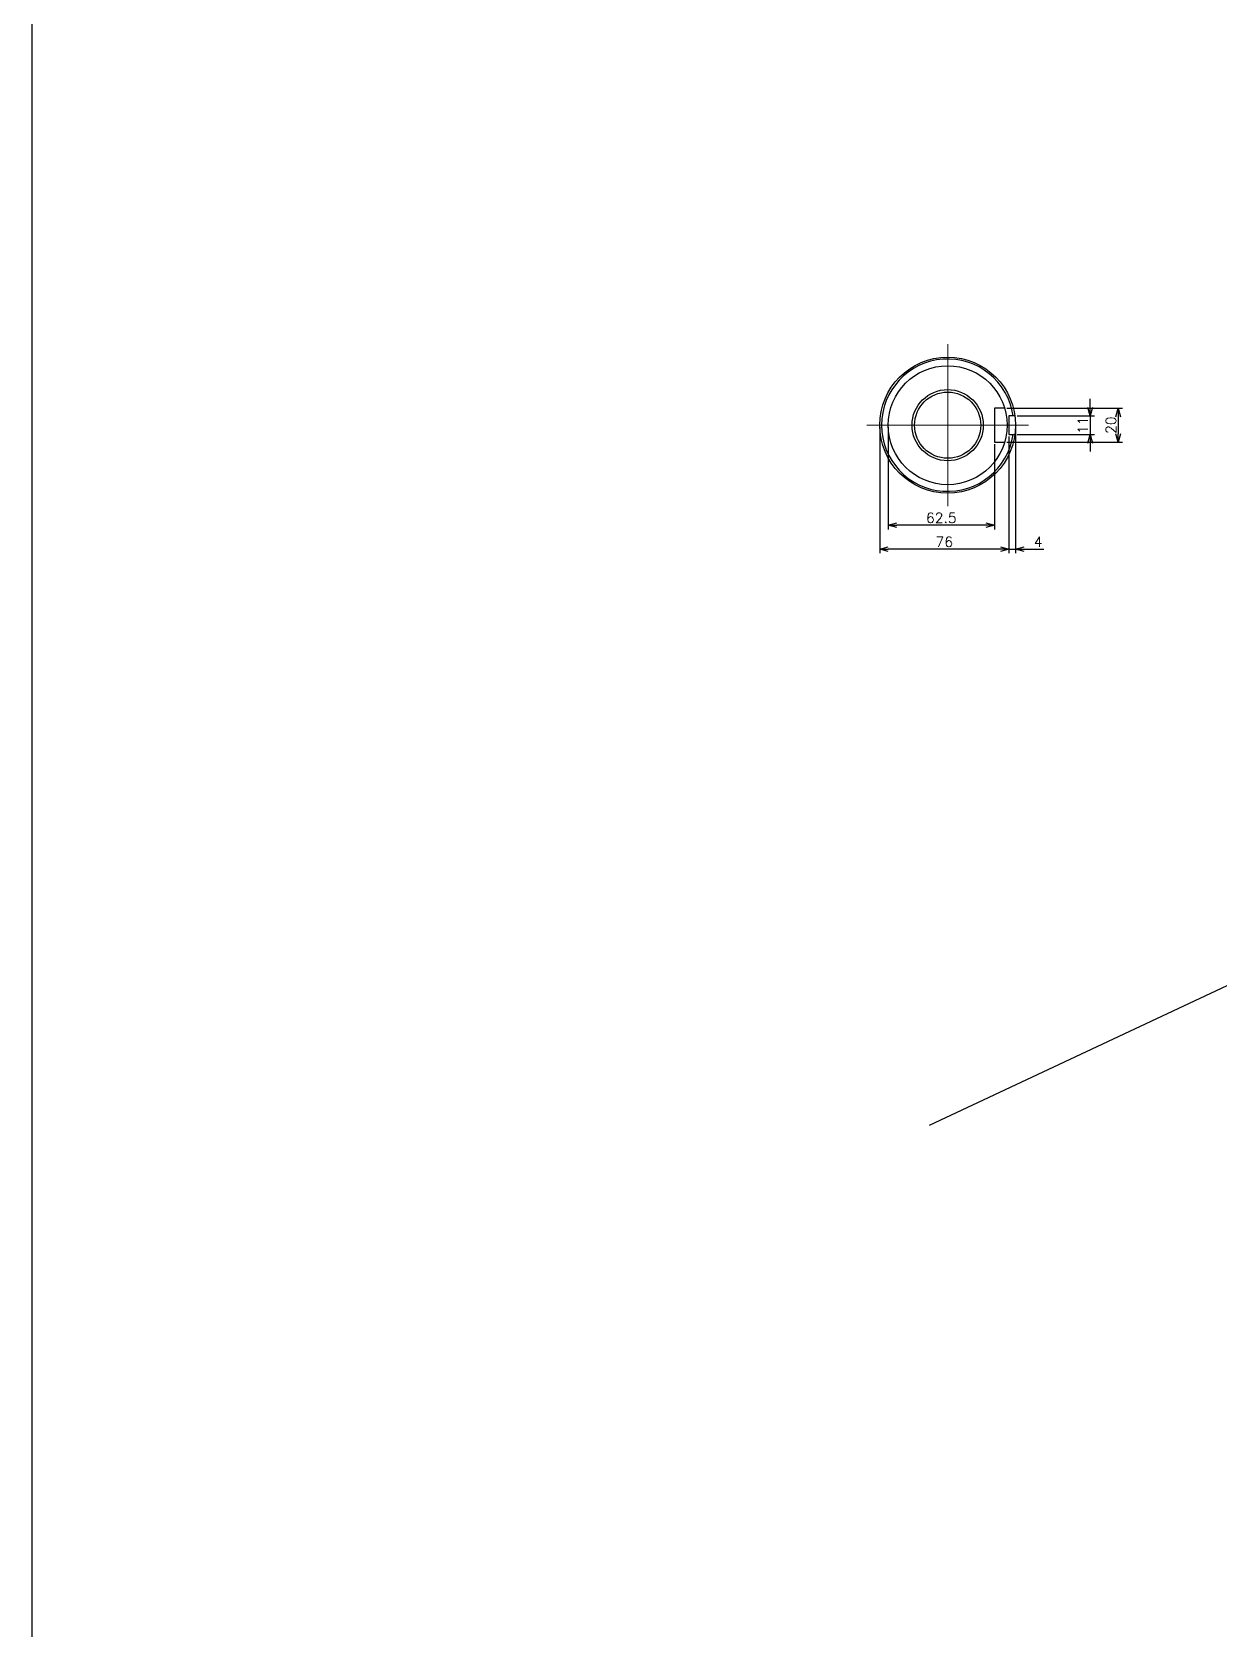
# Model space of a CAD drawing. Header units: millimetres. Extents: x -16130 to 36813, y -8099 to 27484.
# Drawn here: x -10784 to -10086, y 16902 to 17842 of the extents above; entities that cross this region are included whole.
import ezdxf

# ---------------------------------------------------------------- set-up
doc = ezdxf.new("R2010")
doc.units = ezdxf.units.MM
doc.header["$LTSCALE"] = 6
doc.header["$PDMODE"] = 99
doc.header["$PDSIZE"] = 1
doc.linetypes.add('CENTER2', pattern=[28.575, 19.05, -3.175, 3.175, -3.175])
doc.layers.add('05_CENTER', color=4, linetype='CENTER2', lineweight=13)
doc.layers.add('08_DIM', color=3, linetype='Continuous', lineweight=13)
doc.styles.add('KSS_TXT', font='txt.shx', dxfattribs={"bigfont": 'extfont2.shx'})
doc.dimstyles.new('KSS_DIM', dxfattribs={"dimtxt": 3, "dimasz": 2.5, "dimexe": 1.25, "dimexo": 0.625, "dimtad": 1, "dimdsep": 46, "dimtxsty": 'KSS_TXT', "dimblk": 'OPEN30', "dimcen": 0, "dimazin": 2, "dimtfac": 0.75, "dimtmove": 0, "dimatfit": 3, "dimldrblk": 'OPEN30', "dimfxl": 1, "dimtolj": 1, "dimarcsym": 0})

# ---------------------------------------------------------------- blocks, each defined once
blk = doc.blocks.new('_Open30')
at = {"color": 0, "linetype": 'ByBlock', "lineweight": -2}
for p, q in [((-1, 0.27), (0, 0)), ((0, 0), (-1, -0.27)), ((0, 0), (-1, 0))]:
    blk.add_line(p, q, dxfattribs=at)
blk = doc.blocks.new('*D1596')
at = {"layer": '08_DIM', "color": 0, "lineweight": -2, "transparency": 16777216}
for p, q in [((-10280.45, 17609.15), (-10280.45, 17549.12)), ((-10217.95, 17599.15), (-10217.95, 17549.12)), ((-10222.95, 17551.62), (-10275.45, 17551.62))]:
    blk.add_line(p, q, dxfattribs=at)
at = {"layer": 'Defpoints', "color": 0, "transparency": 16777216}
for p in [(-10280.45, 17610.4), (-10217.95, 17600.4), (-10280.45, 17551.62)]:
    blk.add_point(p, dxfattribs=at)
at = {"layer": '08_DIM', "color": 0, "lineweight": -2, "transparency": 16777216, "xscale": 5, "yscale": 5, "zscale": 5, "rotation": 180}
blk.add_blockref('_Open30', (-10280.45, 17551.62), dxfattribs=at)
at = {"layer": '08_DIM', "color": 0, "lineweight": -2, "transparency": 16777216, "xscale": 5, "yscale": 5, "zscale": 5}
blk.add_blockref('_Open30', (-10217.95, 17551.62), dxfattribs=at)
at = {"layer": '08_DIM', "color": 0, "transparency": 16777216, "insert": (-10249.2, 17555.88), "char_height": 6, "attachment_point": 5, "style": 'KSS_TXT'}
blk.add_mtext('\\A1;62.5', dxfattribs=at)
blk = doc.blocks.new('*D1597')
at = {"layer": '08_DIM', "color": 0, "lineweight": -2, "transparency": 16777216}
for p, q in [((-10209.45, 17603.65), (-10209.45, 17535.02)), ((-10205.45, 17609.15), (-10205.45, 17535.02)), ((-10214.45, 17537.52), (-10219.45, 17537.52)), ((-10209.45, 17537.52), (-10205.45, 17537.52)), ((-10200.45, 17537.52), (-10188.95, 17537.52))]:
    blk.add_line(p, q, dxfattribs=at)
at = {"layer": 'Defpoints', "color": 0, "transparency": 16777216}
for p in [(-10205.45, 17610.4), (-10209.45, 17604.9), (-10205.45, 17537.52)]:
    blk.add_point(p, dxfattribs=at)
at = {"layer": '08_DIM', "color": 0, "lineweight": -2, "transparency": 16777216, "xscale": 5, "yscale": 5, "zscale": 5}
blk.add_blockref('_Open30', (-10209.45, 17537.52), dxfattribs=at)
at = {"layer": '08_DIM', "color": 0, "lineweight": -2, "transparency": 16777216, "xscale": 5, "yscale": 5, "zscale": 5, "rotation": 180}
blk.add_blockref('_Open30', (-10205.45, 17537.52), dxfattribs=at)
at = {"layer": '08_DIM', "color": 0, "transparency": 16777216, "insert": (-10192.2, 17541.77), "char_height": 6, "attachment_point": 5, "style": 'KSS_TXT'}
blk.add_mtext('\\A1;4', dxfattribs=at)
blk = doc.blocks.new('*D1598')
at = {"layer": '08_DIM', "color": 0, "lineweight": -2, "transparency": 16777216}
for p, q in [((-10210.66, 17620.4), (-10142.64, 17620.4)), ((-10145.14, 17615.4), (-10145.14, 17605.4)), ((-10210.66, 17600.4), (-10142.64, 17600.4))]:
    blk.add_line(p, q, dxfattribs=at)
at = {"layer": 'Defpoints', "color": 0, "transparency": 16777216}
for p in [(-10211.91, 17620.4), (-10211.91, 17600.4), (-10145.14, 17600.4)]:
    blk.add_point(p, dxfattribs=at)
at = {"layer": '08_DIM', "color": 0, "lineweight": -2, "transparency": 16777216, "xscale": 5, "yscale": 5, "zscale": 5}
for p, rotation in [((-10145.14, 17620.4), 90), ((-10145.14, 17600.4), 270)]:
    blk.add_blockref('_Open30', p, dxfattribs=dict(at, rotation=rotation))
at = {"layer": '08_DIM', "color": 0, "transparency": 16777216, "insert": (-10149.39, 17610.4), "char_height": 6, "attachment_point": 5, "rotation": 90, "style": 'KSS_TXT'}
blk.add_mtext('\\A1;20', dxfattribs=at)
blk = doc.blocks.new('*D1599')
at = {"layer": '08_DIM', "color": 0, "lineweight": -2, "transparency": 16777216}
for p, q in [((-10161.63, 17620.9), (-10161.63, 17625.9)), ((-10204.58, 17615.9), (-10159.13, 17615.9)), ((-10161.63, 17615.9), (-10161.63, 17604.9)), ((-10204.58, 17604.9), (-10159.13, 17604.9)), ((-10161.63, 17599.9), (-10161.63, 17594.9))]:
    blk.add_line(p, q, dxfattribs=at)
at = {"layer": 'Defpoints', "color": 0, "transparency": 16777216}
for p in [(-10205.83, 17615.9), (-10205.83, 17604.9), (-10161.63, 17604.9)]:
    blk.add_point(p, dxfattribs=at)
at = {"layer": '08_DIM', "color": 0, "lineweight": -2, "transparency": 16777216, "xscale": 5, "yscale": 5, "zscale": 5}
for p, rotation in [((-10161.63, 17615.9), 270), ((-10161.63, 17604.9), 90)]:
    blk.add_blockref('_Open30', p, dxfattribs=dict(at, rotation=rotation))
at = {"layer": '08_DIM', "color": 0, "transparency": 16777216, "insert": (-10165.88, 17610.4), "char_height": 6, "attachment_point": 5, "rotation": 90, "style": 'KSS_TXT'}
blk.add_mtext('\\A1;11', dxfattribs=at)
blk = doc.blocks.new('*D1602')
at = {"layer": '08_DIM', "color": 0, "lineweight": -2, "transparency": 16777216}
for p, q in [((-10285.45, 17609.15), (-10285.45, 17535.02)), ((-10209.45, 17603.65), (-10209.45, 17535.02)), ((-10214.45, 17537.52), (-10280.45, 17537.52))]:
    blk.add_line(p, q, dxfattribs=at)
at = {"layer": 'Defpoints', "color": 0, "transparency": 16777216}
for p in [(-10285.45, 17610.4), (-10209.45, 17604.9), (-10285.45, 17537.52)]:
    blk.add_point(p, dxfattribs=at)
at = {"layer": '08_DIM', "color": 0, "lineweight": -2, "transparency": 16777216, "xscale": 5, "yscale": 5, "zscale": 5, "rotation": 180}
blk.add_blockref('_Open30', (-10285.45, 17537.52), dxfattribs=at)
at = {"layer": '08_DIM', "color": 0, "lineweight": -2, "transparency": 16777216, "xscale": 5, "yscale": 5, "zscale": 5}
blk.add_blockref('_Open30', (-10209.45, 17537.52), dxfattribs=at)
at = {"layer": '08_DIM', "color": 0, "transparency": 16777216, "insert": (-10247.45, 17541.77), "char_height": 6, "attachment_point": 5, "style": 'KSS_TXT'}
blk.add_mtext('\\A1;76', dxfattribs=at)

msp = doc.modelspace()

# ---------------------------------------------------------------- linework, layer by layer
at = {"color": 2}
msp.add_line((-8947.59576, 17812.7452), (-10256.27232, 17198.33682), dxfattribs=at)
for p, q in [((-10211.91041, 17620.40376), (-10217.95143, 17620.40376)), ((-10217.95143, 17620.40376), (-10217.95143, 17600.40376)), ((-10205.83136, 17615.90376), (-10209.45143, 17615.90376)), ((-10209.45143, 17615.90376), (-10209.45143, 17604.90376)), ((-10217.95143, 17600.40376), (-10211.91041, 17600.40376)), ((-10209.45143, 17604.90376), (-10205.83136, 17604.90376))]:
    msp.add_line(p, q)
msp.add_lwpolyline([(-10784.35796, 15962.3952), (-1590.80397, 15962.3952), (-1590.80397, 19526.87304), (-10784.35796, 19526.87304)], close=True, dxfattribs=at)
at = {"color": 0}
for radius in [40, 35, 20.955, 19.476]:
    msp.add_circle((-10245.45143, 17610.40376), radius, dxfattribs=at)
msp.add_arc((-10245.45143, 17610.40376), 38.9175, 8.12450221, 351.87549779, dxfattribs=at)
at = {"layer": '05_CENTER'}
for p, q in [((-10245.45143, 17562.78573), (-10245.45143, 17658.02178)), ((-10197.83341, 17610.40376), (-10293.06945, 17610.40376))]:
    msp.add_line(p, q, dxfattribs=at)

# ---------------------------------------------------------------- dimensions: what is measured, and where the dimension line sits
at = {"layer": '08_DIM'}
for base, p1, p2, picture, middle in [((-10145.14245, 17600.40376), (-10211.91041, 17620.40376), (-10211.91041, 17600.40376), '*D1598', (-10149.39245, 17610.40376)), ((-10161.63299, 17604.90376), (-10205.83136, 17615.90376), (-10205.83136, 17604.90376), '*D1599', (-10165.88299, 17610.40376))]:
    dim = msp.add_linear_dim(base=base, p1=p1, p2=p2, angle=90, dimstyle='KSS_DIM', override={"dimscale": 2}, dxfattribs=at)
    dim.commit()
    dim.dimension.update_dxf_attribs({"geometry": picture, "text_midpoint": middle})
for base, p1, p2, picture, middle in [((-10285.45143, 17537.5193), (-10209.45143, 17604.90376), (-10285.45143, 17610.40376), '*D1602', (-10247.45143, 17541.7693)), ((-10280.45143, 17551.62201), (-10217.95143, 17600.40376), (-10280.45143, 17610.40376), '*D1596', (-10249.20143, 17555.87617)), ((-10205.45143, 17537.5193), (-10209.45143, 17604.90376), (-10205.45143, 17610.40376), '*D1597', (-10192.20143, 17541.7693))]:
    dim = msp.add_linear_dim(base=base, p1=p1, p2=p2, dimstyle='KSS_DIM', override={"dimscale": 2}, dxfattribs=at)
    dim.commit()
    dim.dimension.update_dxf_attribs({"geometry": picture, "text_midpoint": middle})

doc.saveas('drawing.dxf')
